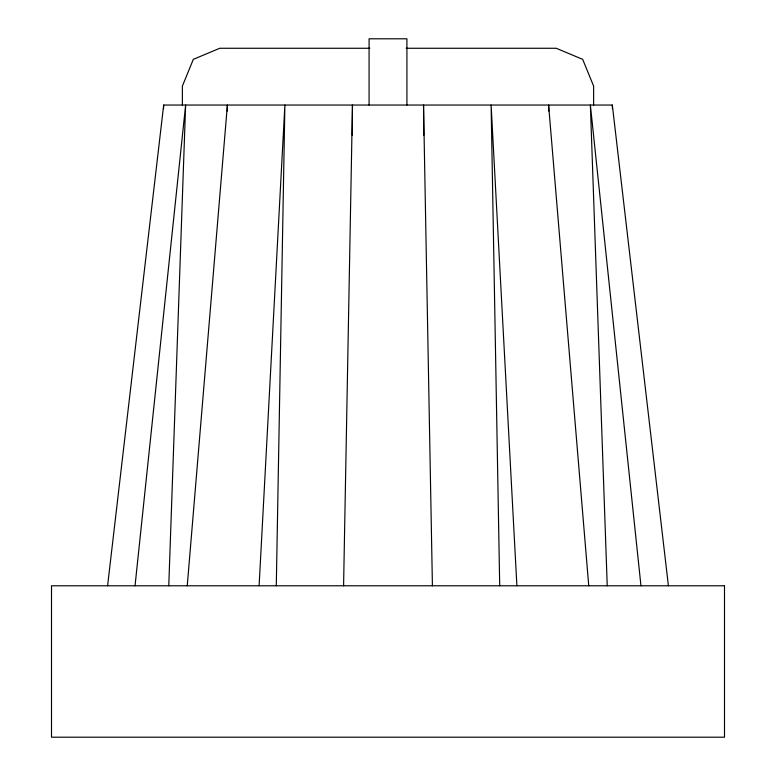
<?xml version="1.0" encoding="UTF-8"?>
<svg xmlns="http://www.w3.org/2000/svg" width="776" height="776" viewBox="0 0 776 776"><rect width="100%" height="100%" fill="white"/><g stroke="black" fill="none" stroke-linecap="round" stroke-linejoin="round"><path stroke-width="1.16" d="M352.285 135.315L352.469 105.041L343.584 585.783M276.295 585.783L284.889 105.041L259.106 585.783M227.232 111.094L227.397 105.041L187.249 585.783M168.77 585.783L185.629 105.041L135.043 585.783M163.532 108.679L163.678 105.041L612.322 105.041L668.408 585.783M107.592 585.783L163.678 105.041M369.832 48.267L219.754 48.267L193.321 59.354L182.37 86.117L182.37 105.041M406.168 48.267L556.247 48.267L582.679 59.354L593.63 86.117L593.63 105.041M640.957 585.783L590.371 105.041L607.23 585.783M588.751 585.783L548.603 105.041L548.768 111.094M516.894 585.783L491.111 105.041L499.705 585.783M612.322 105.041L612.468 108.679M432.416 585.783L423.531 105.041L423.715 135.315M406.925 105.041L406.925 38.8L369.075 38.8L369.075 105.041M724.493 585.783L51.507 585.783L51.507 737.2L724.493 737.2L724.493 585.783"/></g></svg>
